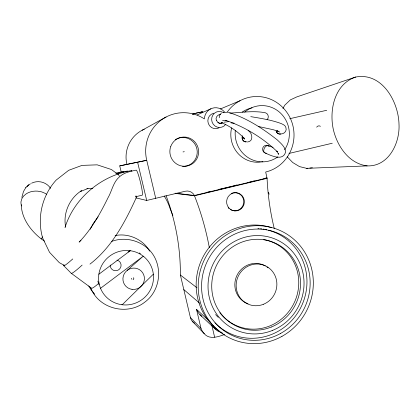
<?xml version="1.0" encoding="UTF-8"?>
<svg xmlns="http://www.w3.org/2000/svg" width="420" height="420" viewBox="0 0 420 420"><rect width="100%" height="100%" fill="white"/><g stroke="black" fill="none" stroke-linecap="round" stroke-linejoin="round"><path stroke-width="0.63" d="M219.224 117.747L219.503 115.453L221.419 112.959M21.835 197.395L23.494 191.473L25.951 187.383M64.995 227.588C74.083 198.177 101.241 175.513 131.45 170.63M136.768 196.581C125.428 221.471 112.046 247.07 89.985 264.112M90.19 229.268L93.34 223.382L98.144 216.783M282.912 108.444L284.818 105.147L290.351 99.886L296.898 96.862L355.667 77.039C381.985 72.041 398.486 101.556 399 124.183C400.066 142.973 388.679 166.74 367.164 165.89L306.642 168.347L299.502 166.603L292.724 162.529L287.212 156.812M42.782 236.885L41.186 238.875C30.676 230.633 21.688 218.563 21.231 204.755M267.057 119.742C269.272 117.742 268.411 113.652 265.514 112.817C253.859 110.434 241.568 112.565 229.761 113.096M118.797 177.418C113.048 182.852 111.841 191.195 107.977 197.815C100.217 213.649 91.439 229.32 79.128 242.109L80.981 240.261M122.204 304.762L153.337 274.187M25.778 187.556L28.702 184.711M127.286 270.302L143.257 256.179L100.532 288.298M120.099 176.269C124.598 172.41 130.604 171.313 136.222 170.137A12.878 1.276 76.4 0 1 140.558 182.726A12.878 1.276 76.4 0 1 142.191 195.179L135.702 196.723M98.858 274.234L130.258 250.719L128.037 252.011M142.086 130.279L166.058 117.023M355.667 77.039C334.362 84.095 328.913 110.534 333.485 130.142C337.522 146.627 349.125 163.653 367.164 165.89M197.19 114.902L210.882 108.78M220.395 108.964L240.077 100.695M201.925 112.025L200.959 112.329M202.451 111.967L202.991 111.741L196.187 113.132M220.715 114.366C217.733 114.434 215.119 117.432 216.363 120.351M192.623 321.641L204.283 333.737C209.564 339.99 218.4 336.74 224.732 334.415M201.222 112.319L201.705 112.187M195.195 113.384L193.358 113.957L194.119 113.878M111.741 241.369C122.945 237.216 135.817 239.363 145.346 246.477L145.792 246.834C163.49 260.211 162.593 289.217 144.811 302.127C127.47 315.929 98.963 308.963 90.814 288.089L90.61 287.543M135.849 197.878L146.696 200.461L185.315 191.226A8.258 8.153 -83.9 0 1 194.418 195.473L267.01 178.012L265.713 178.017M288.939 153.458L332.252 143.241M197.573 112.76L192.376 114.182L192.801 114.167M115.773 173.208L123.275 171.476M127.197 171.071L116.245 173.602L117.217 173.817L111.426 169.517L97.193 164.84L81.995 165.391L68.707 170.294L56.165 180.091C42.058 195.51 36.845 217.817 42.604 237.904L49.513 252.273L59.278 262.637L64.58 265.545M121.264 172.237L119.737 165.879L146.732 160.298A38.908 38.204 74.7 0 1 161.648 119.752A38.908 38.204 74.7 0 1 204.372 118.907A11.771 11.419 75.3 0 1 212.021 108.318A11.771 11.419 75.3 0 1 224.511 111.972M119.737 165.879L146.732 160.298L155.72 198.303M289.795 118.687L326.687 110.292M198.46 112.607L201.747 111.972M183.031 151.935L184.291 151.672M129.817 163.522L131.392 163.207M223.844 122.204L228.706 121.632M115.143 235.583C128.252 232.816 143.167 239.337 149.62 251.155M306.642 168.347L307.918 168.215M309.834 168.026L312.391 167.769M247.485 142.018C253.785 141.482 252.546 133.056 248.157 130.52M86.972 188.606L88.001 188.528L80.446 191.483L81.49 190.691C69.568 198.177 62.843 213.224 65.667 227.057M136.227 196.035L135.697 196.072L135.755 196.418M87.098 188.617L92.852 188.339M223.288 112.361L227.477 112.25M263.844 178.332L267.078 178.327A241.364 218.883 -84.3 0 0 274.323 228.785M222.574 120.367L226.343 120.383L225.498 120.278C244.687 126.798 262.652 137.718 277.294 151.73L276.812 151.032L278.581 154.371L278.292 153.447M231.037 122.918L234.14 123.149M273.084 147.562C270.475 146.244 266.359 143.966 264.637 147.683C263.823 149.126 263.161 151.242 264.401 152.639M221.487 122.577L222.406 122.651M175.649 193.2L194.418 195.473L194.497 195.793A317.961 298.263 -4.2 0 1 209.323 247.611M175.066 193.4L194.497 195.793L267.078 178.327L265.682 172.016A38.257 36.881 83.8 0 0 287.821 113.773A38.257 36.881 83.8 0 0 227.273 112.03M250.756 116.639C261.041 118.377 271.478 119.957 281.29 123.606C283.064 124.514 285.395 125.302 285.873 127.507C287.212 130.924 284.225 134.075 280.781 133.985A4.001 3.864 84.5 0 1 276.145 130.946A4.006 3.838 85.2 0 0 280.77 133.985M258.295 126.467L273.231 129.712L278.114 131.213L277.226 130.84L279.762 132.059M228.322 112.355C246.393 117.8 262.563 128.331 277.294 139.912C280.686 143.252 285.301 146.764 285.637 151.966C283.043 161.658 270.963 155.505 265.309 153.074M267.96 145.572L268.495 145.866M217.996 122.498L218.878 123.029A3.838 3.806 -79.5 0 0 221.876 123.023M41.186 238.875L44.499 241.117M201.747 316.207L198.765 313.415L196.513 309.33L210.819 322.523M46.772 194.471L45.297 193.4L41.722 191.898L37.763 191.153A15.052 11.261 0.6 0 0 26.392 193.709L23.667 195.967L21.829 198.691L21 201.689A16.012 11.981 0.5 0 0 21.614 205.952M63.698 265.661L71.211 273.257L91.434 288.115A12.857 1.628 -44 0 0 98.973 283.132M166.11 195.752A244.555 231.882 -2.5 0 1 180.38 275.026L196.922 287.726M183.813 289.585L199.547 303.119M199.794 314.58L215.376 329.196M180.38 275.026L190.402 317.557L200.986 328.398L202.351 331.249L204.283 333.737M94.7 294.173L91.229 290.052L88.751 285.952M244.046 138.164L244.44 139.125L243.626 137.666L244.214 138.401C237.778 131.555 229.761 126.016 221.046 122.514A4.116 3.25 -69.9 0 0 221.855 122.755M268.448 192.328L269.152 194.234M137.645 162.388L146.696 200.461M196.513 309.33L200.986 328.398M211.874 325.421L214.62 337.202M316.685 127.186A2.851 2.704 87.6 0 1 320.418 126.32M222.952 333.422A58.532 56.374 -64.6 0 1 221.865 332.745M219.198 330.923A58.532 56.374 -64.6 0 1 202.718 257.523A58.532 56.374 -64.6 0 1 271.63 227.734M270.412 230.795A55.304 53.256 -64.6 0 1 298.762 311.189A55.304 53.256 -64.6 0 1 214.961 322.88M257.911 228.512A55.304 53.256 -64.6 0 1 259.187 228.601M260.458 228.722A55.304 53.256 -64.6 0 1 261.734 228.874M262.999 229.058A55.304 53.256 -64.6 0 1 264.259 229.273M265.514 229.52A55.304 53.256 -64.6 0 1 266.758 229.792M268.601 230.26A55.304 53.256 -64.6 0 1 269.808 230.612M233.357 192.817A9.083 8.851 -82 0 1 243.637 203.311A9.083 8.851 -82 0 1 230.381 209.575M228.989 208.525A9.083 8.851 -82 0 1 228.181 207.679M231.152 193.557A9.083 8.851 -82 0 1 232.796 192.948M211.895 191.221A17.399 1.008 -12.9 0 1 210.037 191.63M209.422 191.762A17.399 1.008 -12.9 0 1 208.21 192.019M207.617 192.14A17.399 1.008 -12.9 0 1 206.451 192.381M237.022 184.926A23.074 1.318 -12.8 0 1 232.685 186.091M232.087 186.244A23.074 1.318 -12.8 0 1 227.666 187.346M227.021 187.504A23.074 1.318 -12.8 0 1 218.589 189.436M254.368 180.841A12.495 0.719 -12.8 0 1 247.711 182.606M126.892 164.241A30.597 30.203 64.9 0 1 144.286 129.229M260.389 162.094A27.463 26.476 83.9 0 1 231.604 127.916M242.209 112.119A27.463 26.476 83.9 0 1 252.032 107.856M262.878 161.684A27.463 26.476 83.9 0 1 261.639 161.921M277.877 156.839A28.14 27.09 84.2 0 1 248.425 157.81A28.14 27.09 84.2 0 1 235.326 130.305M244.76 112.109A28.14 27.09 84.2 0 1 280.434 113.017A28.14 27.09 84.2 0 1 284.603 149.819M176.831 138.81A14.49 14.233 74.4 0 1 196.928 149.027A14.49 14.233 74.4 0 1 182.611 166.378M175.203 139.724A14.49 14.233 74.4 0 1 176.279 139.088M246.839 141.818A4.032 3.901 83.2 0 1 242.65 135.713M266.306 153.248A4.006 3.859 87.3 0 1 262.936 147.567A4.006 3.859 87.3 0 1 269.272 146.538M219.072 127.848A7.849 7.618 75.5 0 1 208.32 123.538A7.849 7.618 75.5 0 1 213.749 113.232M164.189 195.977A56.868 56.411 -15.7 0 1 170.363 209.422A122.204 119.233 -9.6 0 1 172.856 215.534M225.803 124.231A8.043 7.801 75.9 0 1 215.035 126.016A8.043 7.801 75.9 0 1 212.914 114.965A8.043 7.801 75.9 0 1 223.592 112.712M222.243 122.871A4.079 3.927 77.7 0 1 216.541 120.152M245.747 141.902A4.027 3.785 -85.5 0 1 242.356 136.673M221.524 332.278A11.109 10.684 -55.1 0 1 213.14 325.642M194.455 323.085A9.235 8.925 -51.5 0 1 190.402 317.557M27.101 186.659A14.59 14.222 10.3 0 1 30.445 183.818M31.553 183.204A14.59 14.222 10.3 0 1 50.579 188.354M116.996 260.132A5.455 5.36 -27.4 0 1 120.986 266.312A5.455 5.36 -27.4 0 1 114.933 270.701A5.455 5.36 -27.4 0 1 110.234 265.036M82.136 265.088A16.16 1.565 -43.7 0 1 71.211 273.257M72.739 258.956A16.201 1.36 -43.6 0 1 64.061 264.831M99.041 284.729A26.738 26.234 -31.6 0 1 97.881 281.137M139.398 252.929A26.738 26.234 -31.6 0 1 140.396 253.67M133.565 277.699A1.239 1.218 -35.2 0 1 133.802 278.287M133.796 278.602A1.239 1.218 -35.2 0 1 133.539 279.19M133.308 279.416A1.239 1.218 -35.2 0 1 133.03 279.578M131.586 279.195A1.239 1.218 -35.2 0 1 131.355 278.287M131.255 171.061A12.128 1.134 76.4 0 1 131.843 171.003M117.794 174.195A12.201 0.892 71 0 1 119.726 177.151M123.128 171.859A10.841 0.903 76.4 0 1 123.601 171.811M127.024 171.476A11.456 1.013 76.4 0 1 127.554 171.423M218.311 317.394A48.3 46.547 -64.5 0 1 215.623 314.554M263.681 239.537A45.476 43.774 -64.6 0 1 292.052 306.815A45.476 43.774 -64.6 0 1 219.802 312.69M266.957 267.01A20.858 20.081 -64.6 0 1 267.997 267.803M248.01 303.739A20.858 20.081 -64.6 0 1 236.796 275.782A20.858 20.081 -64.6 0 1 265.293 265.944M281.957 336.362A59.377 57.141 -64.6 0 0 287.06 234.239A59.377 57.141 -64.6 0 0 198.287 283.406A59.377 57.141 -64.6 0 0 281.957 336.362M280.607 333.433A56.012 53.897 -64.6 0 0 285.338 237.101A56.012 53.897 -64.6 0 0 201.637 283.553A56.012 53.897 -64.6 0 0 280.607 333.433M241.227 208.74A9.114 8.878 -82 0 0 238.513 193.226A9.114 8.878 -82 0 0 226.753 203.49A9.114 8.878 -82 0 0 241.227 208.74M170.641 146.764A14.632 14.364 74.7 0 0 186.979 166.026A14.632 14.364 74.7 0 0 195.101 142.18A14.632 14.364 74.7 0 0 170.641 146.764M132.069 289.359A10.82 10.605 -35.6 0 0 143.677 274.68A10.82 10.605 -35.6 0 0 125.265 272.27A10.82 10.605 -35.6 0 0 132.069 289.359M121.889 304.726A27.631 27.09 -32.7 0 0 151.631 267.356A27.631 27.09 -32.7 0 0 104.591 261.072A27.631 27.09 -32.7 0 0 121.889 304.726M272.323 330.493A49.523 47.654 -64.6 0 0 286.986 246.22A49.523 47.654 -64.6 0 0 208.777 277.515A49.523 47.654 -64.6 0 0 272.323 330.493M271.22 327.065A45.806 44.074 -64.7 0 0 284.713 249.113A45.806 44.074 -64.7 0 0 212.405 278.124A45.806 44.074 -64.7 0 0 271.22 327.065M263.56 304.238A21.011 20.218 -64.7 0 0 269.54 268.448A21.011 20.218 -64.7 0 0 236.444 281.957A21.011 20.218 -64.7 0 0 263.56 304.238"/></g></svg>
